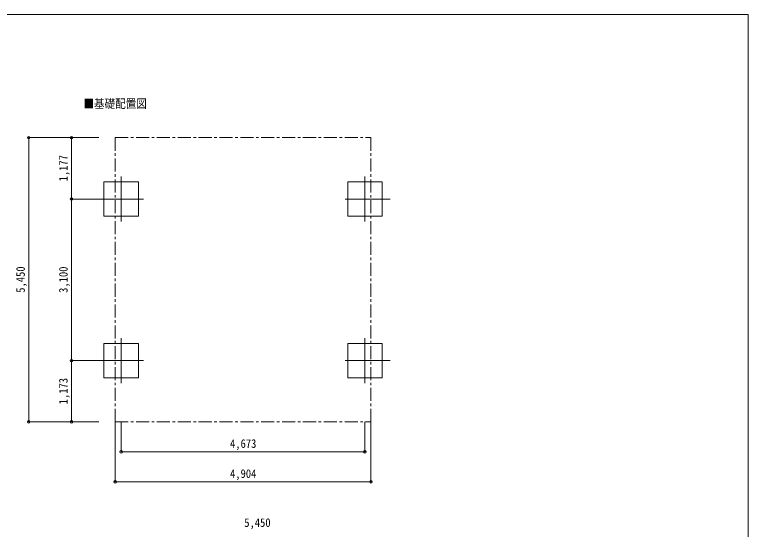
# Model space of a CAD drawing. Units: millimetres at full size, sheet at 1:50. Extents: x -14053 to 14053, y -9700 to 9700.
# Drawn here: x -717 to 13347, y -171 to 9700 of the extents above; entities that cross this region are included whole.
import ezdxf
from ezdxf.enums import TextEntityAlignment as Align

# ---------------------------------------------------------------- set-up
doc = ezdxf.new("R2010")
doc.units = ezdxf.units.MM
doc.header["$LTSCALE"] = 50
doc.header["$PDMODE"] = 32
doc.header["$PDSIZE"] = 50
doc.linetypes.add('CHAIN1', pattern=[8, 5, -1, 1, -1])
for name, color, linetype, lineweight in [('0-6_PARTS1', 6, 'Continuous', 9), ('1-0', 4, 'Continuous', 9), ('1-1', 2, 'Continuous', 9), ('1-6', 6, 'Continuous', 9), ('F-0', 7, 'Continuous', 9)]:
    doc.layers.add(name, color=color, linetype=linetype, lineweight=lineweight)
doc.styles.add('ＭＳ ゴシック', font='')
doc.styles.get('ＭＳ ゴシック').set_extended_font_data('MS Gothic')

msp = doc.modelspace()

# ---------------------------------------------------------------- linework, layer by layer
at = {"layer": '0-6_PARTS1'}
for p, q in [((1324.89, 1317.01), (5997.89, 1317.01)), ((1209.39, 740.82), (6113.39, 740.82))]:
    msp.add_line(p, q, dxfattribs=at)
at = {"layer": '1-0'}
for p, q in [((1324.89, 6594.28), (1324.89, 5734.28)), ((5997.89, 6594.28), (5997.89, 5734.28)), ((1754.89, 6164.28), (894.89, 6164.28)), ((5617.89, 6164.28), (6477.89, 6164.28)), ((1324.89, 3494.28), (1324.89, 2634.28)), ((5997.89, 3494.28), (5997.89, 2634.28)), ((1754.89, 3064.28), (894.89, 3064.28)), ((5617.89, 3064.28), (6477.89, 3064.28))]:
    msp.add_line(p, q, dxfattribs=at)
for points in [[(1654.89, 5834.28), (1654.89, 6494.28), (994.89, 6494.28), (994.89, 5834.28)], [(5667.89, 5834.28), (5667.89, 6494.28), (6327.89, 6494.28), (6327.89, 5834.28)], [(1654.89, 2734.28), (1654.89, 3394.28), (994.89, 3394.28), (994.89, 2734.28)], [(5667.89, 2734.28), (5667.89, 3394.28), (6327.89, 3394.28), (6327.89, 2734.28)]]:
    msp.add_lwpolyline(points, close=True, dxfattribs=at)
at = {"layer": '1-1', "color": 7, "linetype": 'CHAIN1'}
for p, q in [((1209.39, 7341.26), (1209.39, 1891.24)), ((1209.39, 1891.24), (6113.39, 1891.24))]:
    msp.add_line(p, q, dxfattribs=at)
msp.add_lwpolyline([(1209.39, 7341.26), (6113.39, 7341.26), (6113.39, 1891.24)], dxfattribs=at)
at = {"layer": '1-6'}
for p, q in [((-448.04, 7341.26), (894.89, 7341.26)), ((-448.04, 7341.26), (-448.04, 1891.24)), ((372.28, 7341.26), (894.89, 7341.26)), ((372.28, 6164.28), (372.28, 7341.26)), ((372.28, 6164.28), (894.89, 6164.28)), ((372.28, 3064.28), (372.28, 6164.28)), ((372.28, 3064.28), (894.89, 3064.28)), ((372.28, 1891.24), (372.28, 3064.28)), ((-448.04, 1891.24), (894.89, 1891.24)), ((372.28, 1891.24), (894.89, 1891.24)), ((1209.39, 740.82), (1209.39, 1891.24)), ((1324.89, 1317.01), (1324.89, 1891.24)), ((5997.89, 1317.01), (5997.89, 1891.24)), ((6113.39, 740.82), (6113.39, 1891.24))]:
    msp.add_line(p, q, dxfattribs=at)
for p in [(-448.04, 7341.26), (372.28, 7341.26), (372.28, 6164.28), (372.28, 3064.28), (-448.04, 1891.24), (372.28, 1891.24), (1324.89, 1317.01), (5997.89, 1317.01), (1209.39, 740.82), (6113.39, 740.82)]:
    msp.add_point(p, dxfattribs=at)
at = {"layer": 'F-0', "color": 5, "lineweight": 5}
for p, q in [((-14053.43, 9700), (13346.57, 9700)), ((13346.57, 9700), (13346.57, -9700))]:
    msp.add_line(p, q, dxfattribs=at)

# ---------------------------------------------------------------- texts
at = {"layer": '0-6_PARTS1', "color": 7, "style": 'ＭＳ ゴシック', "width": 0.9}
msp.add_text('5,450', height=165, dxfattribs=at).set_placement((3684.04, -174.32), align=Align.BOTTOM_LEFT)
at = {"layer": '1-1', "color": 7, "style": 'ＭＳ ゴシック', "width": 0.9}
msp.add_text('■基礎配置図', height=165, dxfattribs=at).set_placement((601.48, 7860.22), align=Align.BOTTOM_LEFT)
at = {"layer": '1-6', "color": 7, "style": 'ＭＳ ゴシック', "width": 0.9}
for s, p in [('1,177', (347.28, 6502.77)), ('5,450', (-473.04, 4366.25)), ('3,100', (347.28, 4364.28)), ('1,173', (347.28, 2227.76))]:
    msp.add_text(s, height=165, rotation=90, dxfattribs=at).set_placement(p, align=Align.BOTTOM_LEFT)
for s, p in [('4,673', (3411.39, 1342.01)), ('4,904', (3411.39, 765.82))]:
    msp.add_text(s, height=165, dxfattribs=at).set_placement(p, align=Align.BOTTOM_LEFT)

doc.saveas('drawing.dxf')
